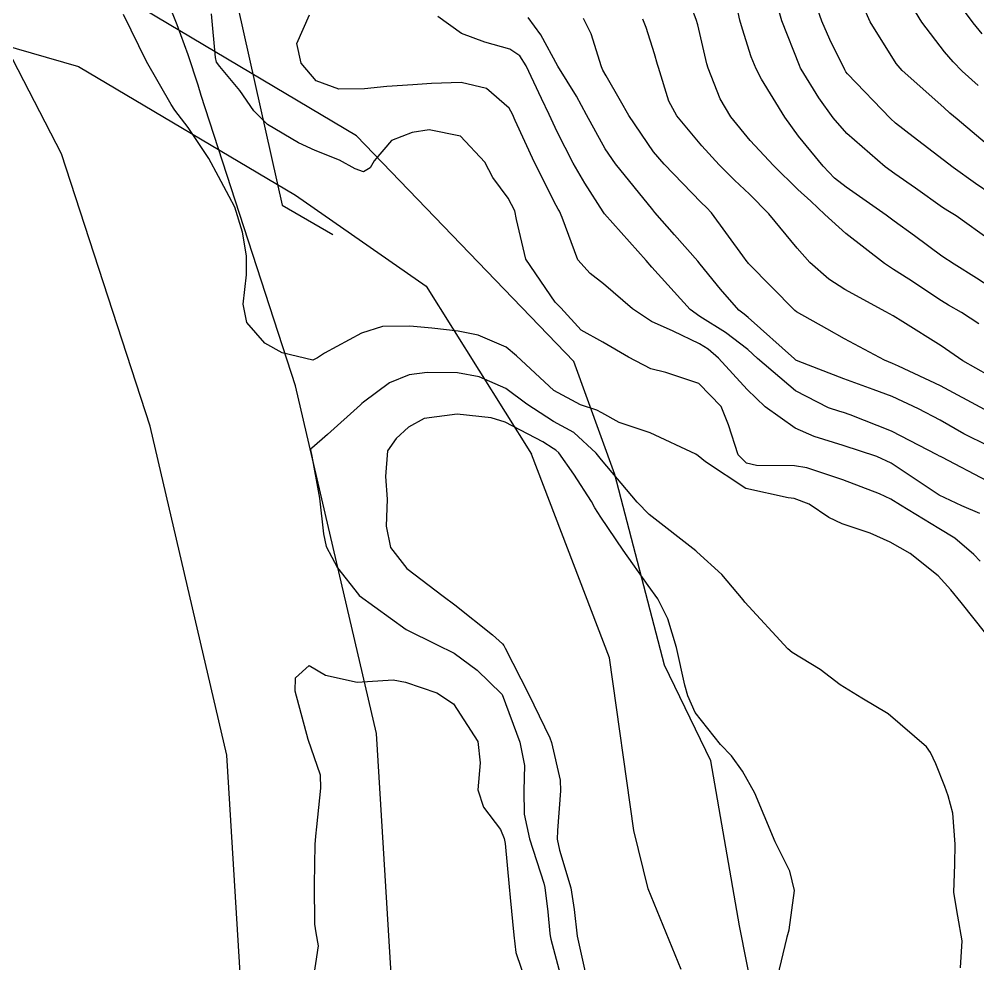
# Model space of a CAD drawing. Header units: metres. Extents: x 307586 to 320046, y 7427249 to 7434250.
# Drawn here: x 319040.32 to 319080.01, y 7429800.05 to 7429839.17 of the extents above; entities that cross this region are included whole.
import ezdxf

# ---------------------------------------------------------------- set-up
doc = ezdxf.new("R2010")
doc.units = ezdxf.units.M
doc.header["$MEASUREMENT"] = 0
for name, color, linetype in [('Curvas de Nivel 1m', 11, 'Continuous'), ('Curvas de Nivel 5m', 15, 'Continuous'), ('Hidrografia', 140, 'Continuous'), ('Pontes_Viadutos_Tubos', 190, 'Continuous'), ('Vias Primárias', 230, 'Continuous')]:
    doc.layers.add(name, color=color, linetype=linetype)

msp = doc.modelspace()

# ---------------------------------------------------------------- linework, layer by layer
at = {"layer": 'Curvas de Nivel 1m', "flags": 128}
for points, elevation in [([(319080.585, 7429833.823), (319079.152, 7429835.022), (319078.859, 7429835.28), (319078.608, 7429835.507), (319076.877, 7429837.047), (319076.626, 7429837.331), (319075.554, 7429839.061), (319074.673, 7429841.07)], 776), ([(319080.026, 7429836.418), (319079.369, 7429837.019), (319078.998, 7429837.396), (319078.631, 7429837.823), (319077.688, 7429839.04), (319076.668, 7429840.733)], 777), ([(319080.188, 7429838.557), (319079.816, 7429839.012), (319078.666, 7429840.59)], 778), ([(319080.538, 7429829.999), (319079.114, 7429831.022), (319078.766, 7429831.238), (319078.556, 7429831.378), (319077.437, 7429832.168), (319076.57, 7429832.766), (319076.177, 7429833.054), (319074.593, 7429834.44), (319074.027, 7429835.079), (319073.432, 7429835.909), (319072.699, 7429837.099), (319072.671, 7429837.147), (319072.624, 7429837.252), (319071.894, 7429839.107), (319071.588, 7429840.182)], 774), ([(319080.104, 7429816.728), (319079.853, 7429817.008), (319079.055, 7429817.686), (319078.393, 7429818.078), (319076.812, 7429819.046), (319076.407, 7429819.297), (319075.945, 7429819.52), (319074.418, 7429820.101), (319072.931, 7429820.587), (319072.427, 7429820.673), (319070.851, 7429820.691), (319070.428, 7429820.788), (319070.083, 7429821.125), (319069.688, 7429822.374), (319069.388, 7429823.136), (319068.467, 7429824.085), (319067.096, 7429824.541), (319066.476, 7429824.686), (319065.544, 7429825.179), (319064.489, 7429825.791), (319063.586, 7429826.296), (319062.744, 7429827.216), (319062.625, 7429827.339), (319062.505, 7429827.449), (319061.295, 7429829.232), (319060.905, 7429830.879), (319060.839, 7429831.237), (319060.558, 7429831.763), (319059.925, 7429832.608), (319059.596, 7429833.255), (319058.589, 7429834.329), (319057.288, 7429834.587), (319056.591, 7429834.477), (319055.74, 7429834.144), (319055.02, 7429833.306), (319054.857, 7429833.02), (319054.568, 7429832.846), (319054.223, 7429832.969), (319053.576, 7429833.325), (319052.579, 7429833.735), (319051.884, 7429834.046), (319050.595, 7429834.802), (319050.028, 7429835.369), (319049.452, 7429836.218), (319048.621, 7429837.209), (319048.492, 7429837.391), (319048.439, 7429837.578), (319048.285, 7429839.394)], 766), ([(319080.049, 7429826.558), (319079.332, 7429827.018), (319078.804, 7429827.324), (319078.508, 7429827.509), (319077.161, 7429828.399), (319076.521, 7429828.809), (319076.147, 7429829.054), (319074.541, 7429830.293), (319073.681, 7429831.083), (319073.094, 7429831.628), (319072.563, 7429832.112), (319071.555, 7429833.11), (319070.588, 7429834.146), (319069.789, 7429835.132), (319069.349, 7429835.877), (319068.841, 7429837.147), (319068.793, 7429837.316), (319068.632, 7429838.031), (319068.422, 7429838.933), (319068.356, 7429839.153), (319068.176, 7429839.628)], 772), ([(319080.514, 7429828.093), (319079.954, 7429828.445), (319079.028, 7429829.022), (319078.528, 7429829.359), (319077.39, 7429830.192), (319076.549, 7429830.811), (319076.218, 7429831.053), (319074.564, 7429832.207), (319074.082, 7429832.591), (319073.607, 7429833.084), (319072.591, 7429834.322), (319072.017, 7429835.106), (319071.053, 7429836.681), (319070.83, 7429837.118), (319070.628, 7429837.612), (319070.265, 7429838.752), (319070.161, 7429839.127), (319070.014, 7429839.768)], 773), ([(319080.103, 7429818.707), (319079.351, 7429819.016), (319078.409, 7429819.454), (319077.21, 7429820.254), (319076.429, 7429820.778), (319075.838, 7429821.056), (319074.437, 7429821.522), (319073.237, 7429821.884), (319072.444, 7429822.236), (319071.212, 7429823.112), (319070.464, 7429823.833), (319069.269, 7429825.138), (319068.85, 7429825.508), (319068.489, 7429825.731), (319067.399, 7429826.256), (319066.498, 7429826.646), (319065.709, 7429827.178), (319064.513, 7429828.204), (319063.964, 7429828.645), (319063.451, 7429829.206), (319062.806, 7429830.959), (319062.694, 7429831.218), (319062.64, 7429831.305), (319062.555, 7429831.459), (319061.658, 7429833.229), (319060.857, 7429834.98), (319060.739, 7429835.239), (319060.605, 7429835.486), (319059.663, 7429836.303), (319058.616, 7429836.544), (319057.39, 7429836.507), (319056.615, 7429836.453), (319055.538, 7429836.376), (319054.613, 7429836.29), (319053.557, 7429836.27), (319052.616, 7429836.621), (319051.99, 7429837.346), (319051.818, 7429838.161), (319052.335, 7429839.343)], 767), ([(319080.418, 7429820.035), (319078.517, 7429821.029), (319078.463, 7429821.059), (319078.433, 7429821.075), (319078.332, 7429821.133), (319076.443, 7429822.106), (319074.731, 7429822.787), (319074.451, 7429822.879), (319074.304, 7429822.925), (319073.827, 7429823.079), (319072.463, 7429823.786), (319070.886, 7429825.116), (319070.487, 7429825.486), (319069.562, 7429826.202), (319068.5, 7429826.863), (319068.099, 7429827.154), (319066.52, 7429828.896), (319066.282, 7429829.172), (319064.552, 7429831.112), (319064.493, 7429831.191), (319063.735, 7429832.373), (319063.252, 7429833.21), (319062.592, 7429834.501), (319062.259, 7429835.223), (319061.95, 7429835.886), (319061.31, 7429837.233), (319061.044, 7429837.653), (319060.63, 7429837.928), (319059.593, 7429838.216), (319058.636, 7429838.577), (319057.651, 7429839.28)], 768), ([(319080.438, 7429821.505), (319079.431, 7429822.003), (319078.448, 7429822.572), (319077.559, 7429823.039), (319076.46, 7429823.54), (319075.682, 7429823.841), (319074.471, 7429824.282), (319072.574, 7429825.006), (319072.482, 7429825.052), (319072.419, 7429825.101), (319070.5, 7429826.823), (319070.334, 7429826.955), (319070.116, 7429827.126), (319069.358, 7429827.984), (319068.522, 7429829.025), (319068.418, 7429829.151), (319067.457, 7429830.243), (319066.64, 7429831.169), (319066.554, 7429831.271), (319065.007, 7429833.186), (319064.582, 7429833.805), (319063.81, 7429835.202), (319063.389, 7429835.987), (319062.623, 7429837.22), (319061.922, 7429838.514), (319061.394, 7429839.232)], 769), ([(319080.474, 7429824.415), (319079.388, 7429825.016), (319078.852, 7429825.39), (319078.489, 7429825.64), (319076.908, 7429826.637), (319076.501, 7429826.882), (319076.199, 7429827.053), (319074.512, 7429827.973), (319073.841, 7429828.405), (319073.055, 7429829.092), (319072.532, 7429829.69), (319071.364, 7429831.112), (319070.561, 7429831.922), (319069.935, 7429832.498), (319069.303, 7429833.139), (319068.585, 7429833.924), (319067.549, 7429835.161), (319067.219, 7429835.773), (319066.789, 7429837.168), (319066.754, 7429837.298), (319066.629, 7429837.733), (319066.286, 7429838.82), (319066.138, 7429839.175)], 771), ([(319079.295, 7429799.89), (319079.363, 7429801.008), (319079.191, 7429802.023), (319079.023, 7429803.012), (319079.057, 7429804.185), (319079.071, 7429805.012), (319078.975, 7429806.294), (319078.786, 7429807.015), (319078.648, 7429807.398), (319078.276, 7429808.333), (319078.057, 7429808.809), (319077.888, 7429809.034), (319076.303, 7429810.408), (319075.212, 7429811.061), (319074.318, 7429811.613), (319073.479, 7429812.237), (319072.331, 7429812.948), (319072.146, 7429813.102), (319070.362, 7429815.034), (319070.293, 7429815.121), (319069.407, 7429816.168), (319068.383, 7429817.117), (319068.343, 7429817.15), (319066.398, 7429818.666), (319065.908, 7429819.175), (319064.429, 7429820.919), (319064.21, 7429821.193), (319063.282, 7429822.048), (319062.446, 7429822.513), (319061.331, 7429823.231), (319060.462, 7429823.871), (319059.366, 7429824.36), (319058.472, 7429824.522), (319057.212, 7429824.543), (319056.47, 7429824.437), (319055.653, 7429824.11), (319054.575, 7429823.309), (319054.51, 7429823.252), (319054.452, 7429823.198), (319053.085, 7429821.976), (319052.434, 7429821.405), (319052.399, 7429821.375), (319052.386, 7429821.34), (319052.429, 7429821.07), (319052.748, 7429819.335), (319052.911, 7429817.855), (319053.027, 7429817.33), (319053.5, 7429816.449), (319054.363, 7429815.345), (319054.398, 7429815.31), (319056.342, 7429813.9), (319057.601, 7429813.277), (319058.329, 7429812.921), (319059.277, 7429812.21), (319060.287, 7429811.24), (319060.312, 7429811.203), (319061.051, 7429809.232), (319061.237, 7429808.267), (319061.217, 7429807.23), (319061.233, 7429806.25), (319061.455, 7429805.228), (319062.043, 7429803.394), (319062.085, 7429803.221), (319062.203, 7429802.207), (319062.291, 7429801.315), (319062.304, 7429801.218), (319062.329, 7429801.08), (319062.825, 7429799.21)], 764), ([(319071.728, 7429799.546), (319072.107, 7429801.101), (319072.121, 7429801.173), (319072.196, 7429801.458), (319072.417, 7429803.097), (319072.225, 7429803.888), (319071.625, 7429805.106), (319071.167, 7429806.198), (319070.775, 7429807.115), (319070.272, 7429808.032), (319069.813, 7429808.662), (319069.363, 7429809.134), (319068.303, 7429810.466), (319068, 7429811.153), (319067.882, 7429811.589), (319067.532, 7429813.158), (319067.17, 7429814.343), (319066.761, 7429815.166), (319066.368, 7429815.717), (319065.322, 7429817.181), (319064.396, 7429818.542), (319064.149, 7429818.942), (319064.009, 7429819.196), (319063.29, 7429820.336), (319062.663, 7429821.217), (319062.544, 7429821.328), (319062.435, 7429821.399), (319061.999, 7429821.663), (319060.445, 7429822.487), (319059.864, 7429822.665), (319058.448, 7429822.818), (319057.09, 7429822.64), (319056.443, 7429822.274), (319055.924, 7429821.809), (319055.567, 7429821.299), (319055.489, 7429820.227), (319055.561, 7429819.298), (319055.519, 7429818.171), (319055.692, 7429817.297), (319056.374, 7429816.429), (319057.875, 7429815.275), (319058.358, 7429814.922), (319059.913, 7429813.673), (319060.334, 7429813.308), (319060.388, 7429813.239), (319060.446, 7429813.125), (319061.403, 7429811.229), (319062.286, 7429809.405), (319062.359, 7429809.219), (319062.714, 7429807.66), (319062.733, 7429807.213), (319062.603, 7429805.571), (319062.594, 7429805.215), (319062.689, 7429804.761), (319063.158, 7429803.206), (319063.303, 7429802.303), (319063.422, 7429801.202), (319063.785, 7429799.58)], 763)]:
    msp.add_lwpolyline(points, dxfattribs=dict(at, elevation=elevation))
at = {"layer": 'Curvas de Nivel 5m', "flags": 128}
for points, elevation in [([(319080.562, 7429831.93), (319079.922, 7429832.365), (319078.991, 7429833.024), (319078.578, 7429833.343), (319077.339, 7429834.295), (319076.6, 7429834.869), (319076.398, 7429835.052), (319074.621, 7429836.9), (319074.545, 7429836.994), (319074.5, 7429837.072), (319073.885, 7429838.331), (319073.56, 7429839.086), (319072.946, 7429840.819)], 775), ([(319080.344, 7429813.735), (319079.329, 7429815.016), (319078.892, 7429815.546), (319078.374, 7429816.116), (319077.208, 7429817.042), (319076.388, 7429817.511), (319075.556, 7429817.893), (319074.395, 7429818.272), (319073.85, 7429818.531), (319073.03, 7429819.091), (319072.406, 7429819.317), (319072.165, 7429819.344), (319070.412, 7429819.731), (319068.735, 7429820.839), (319068.432, 7429821.089), (319068.336, 7429821.151), (319066.442, 7429822.036), (319065.164, 7429822.465), (319064.45, 7429822.872), (319064.234, 7429822.976), (319063.559, 7429823.203), (319062.462, 7429823.797), (319060.916, 7429825.236), (319060.486, 7429825.583), (319059.324, 7429826.09), (319058.493, 7429826.256), (319057.398, 7429826.377), (319056.495, 7429826.458), (319055.355, 7429826.441), (319054.492, 7429826.17), (319052.962, 7429825.333), (319052.674, 7429825.143), (319052.479, 7429825.053), (319051.209, 7429825.353), (319050.487, 7429825.747), (319049.74, 7429826.616), (319049.587, 7429827.374), (319049.727, 7429828.584), (319049.736, 7429829.372), (319049.564, 7429830.348), (319049.242, 7429831.38), (319049.005, 7429831.831), (319048.566, 7429832.657), (319048.172, 7429833.394), (319047.317, 7429834.678), (319046.767, 7429835.408), (319046.605, 7429835.643), (319045.595, 7429837.42), (319044.642, 7429839.358)], 765), ([(319080.291, 7429823.002), (319078.467, 7429823.986), (319076.723, 7429824.804), (319076.481, 7429824.906), (319076.151, 7429825.053), (319074.492, 7429825.933), (319073.757, 7429826.343), (319072.502, 7429827.05), (319072.436, 7429827.101), (319070.522, 7429829.053), (319070.49, 7429829.087), (319070.465, 7429829.121), (319070.278, 7429829.373), (319068.982, 7429831.144), (319068.777, 7429831.369), (319068.557, 7429831.584), (319067.021, 7429833.166), (319066.581, 7429833.678), (319065.558, 7429835.18), (319065.217, 7429835.792), (319064.619, 7429836.82), (319064.489, 7429837.059), (319064.434, 7429837.193), (319064.005, 7429838.567), (319063.691, 7429839.204)], 770), ([(319052.494, 7429799.335), (319052.712, 7429800.805), (319052.621, 7429801.334), (319052.558, 7429801.696), (319052.546, 7429803.335), (319052.578, 7429804.994), (319052.597, 7429805.335), (319052.635, 7429805.722), (319052.805, 7429807.332), (319052.798, 7429807.862), (319052.283, 7429809.34), (319051.745, 7429811.346), (319051.762, 7429811.902), (319052.324, 7429812.406), (319052.997, 7429812.007), (319054.317, 7429811.719), (319055.805, 7429811.808), (319056.317, 7429811.712), (319057.616, 7429811.277), (319058.306, 7429810.825), (319059.304, 7429809.255), (319059.403, 7429808.381), (319059.309, 7429807.254), (319059.546, 7429806.537), (319060.247, 7429805.62), (319060.406, 7429805.238), (319060.446, 7429805.032), (319060.608, 7429803.236), (319060.646, 7429802.798), (319060.797, 7429801.234), (319060.888, 7429800.527), (319061.321, 7429799.228)], 765)]:
    msp.add_lwpolyline(points, dxfattribs=dict(at, elevation=elevation))
at = {"layer": 'Hidrografia'}
for points in [[(318926.514, 7429878.074), (318934.654, 7429876.131), (318947.612, 7429874.336), (318952.861, 7429872.861), (318958.777, 7429869.57), (318968.077, 7429866.981), (318975.709, 7429863.089), (318982.08, 7429859.2), (318990.269, 7429857.912), (318994.396, 7429857.526), (318998.524, 7429855.916), (319010.432, 7429847.778), (319015.72, 7429846.224), (319018.934, 7429845.189), (319022.252, 7429841.979), (319026.192, 7429837.63), (319029.809, 7429838.192), (319035.541, 7429839.298), (319042.772, 7429837.216), (319051.761, 7429831.881), (319057.168, 7429828.107), (319061.527, 7429821.156)], [(319071.678, 7429793.902), (319070.144, 7429801.631), (319068.951, 7429808.459), (319067.033, 7429812.417), (319064.984, 7429820.312), (319063.28, 7429824.993), (319054.282, 7429834.336), (319044.047, 7429840.438), (319036.547, 7429842.183)], [(319067.723, 7429799.826), (319066.356, 7429803.159), (319065.764, 7429805.569), (319064.762, 7429812.72), (319061.527, 7429821.156)]]:
    msp.add_lwpolyline(points, dxfattribs=at)
at = {"layer": 'Pontes_Viadutos_Tubos'}
msp.add_lwpolyline([(319051.369, 7429841.049), (319049.385, 7429839.618), (319051.209, 7429831.468), (319053.303, 7429830.257)], dxfattribs=at)
at = {"layer": 'Vias Primárias'}
msp.add_lwpolyline([(319058.11, 7429596.509), (319055.425, 7429618.425), (319053.564, 7429653.979), (319053.771, 7429699.657), (319052.794, 7429747.895), (319053.12, 7429760.483), (319054.499, 7429777.234), (319055.926, 7429796.238), (319055.109, 7429809.597), (319051.763, 7429823.992), (319047.85, 7429836.007, 0.095462), (319041.403, 7429848.483), (319034.415, 7429856.056, 0.088997), (319025.115, 7429863.376), (319017.993, 7429867.696), (319008.919, 7429870.995), (318988.669, 7429877.343), (318963.537, 7429885.183), (318939.729, 7429895.108), (318929.568, 7429901.243), (318920.984, 7429910.175)], format="xyb", dxfattribs=at)
msp.add_lwpolyline([(319058.11, 7429596.509), (319055.425, 7429618.425), (319053.564, 7429653.979), (319053.771, 7429699.657), (319052.794, 7429747.895), (319053.12, 7429760.483), (319054.499, 7429777.234), (319055.926, 7429796.238), (319055.109, 7429809.597), (319051.763, 7429823.992), (319047.85, 7429836.007, 0.095462), (319041.403, 7429848.483), (319034.415, 7429856.056, 0.088997), (319025.115, 7429863.376), (319017.993, 7429867.696), (319008.919, 7429870.995), (318988.669, 7429877.343), (318963.537, 7429885.183), (318939.729, 7429895.108), (318929.568, 7429901.243), (318920.984, 7429910.175)], format="xyb", dxfattribs=at)
msp.add_lwpolyline([(319050.636, 7429605.835), (319048.038, 7429640.013), (319047.854, 7429682.703), (319046.926, 7429717.228), (319046.554, 7429748.057), (319046.885, 7429760.82), (319048.277, 7429777.724), (319049.67, 7429796.281), (319048.91, 7429808.694), (319045.744, 7429822.316), (319042.072, 7429833.592), (319036.245, 7429844.87), (319030.164, 7429851.458), (319021.553, 7429858.236), (319015.282, 7429862.04), (319006.918, 7429865.08), (318986.722, 7429871.412), (318961.837, 7429879.956), (318937.204, 7429889.391), (318925.1, 7429895.48)], dxfattribs=at)
msp.add_lwpolyline([(319050.636, 7429605.835), (319048.038, 7429640.013), (319047.854, 7429682.703), (319046.926, 7429717.228), (319046.554, 7429748.057), (319046.885, 7429760.82), (319048.277, 7429777.724), (319049.67, 7429796.281), (319048.91, 7429808.694), (319045.744, 7429822.316), (319042.072, 7429833.592), (319036.245, 7429844.87), (319030.164, 7429851.458), (319021.553, 7429858.236), (319015.282, 7429862.04), (319006.918, 7429865.08), (318986.722, 7429871.412), (318961.837, 7429879.956), (318937.204, 7429889.391), (318925.1, 7429895.48)], dxfattribs=at)

doc.saveas('drawing.dxf')
